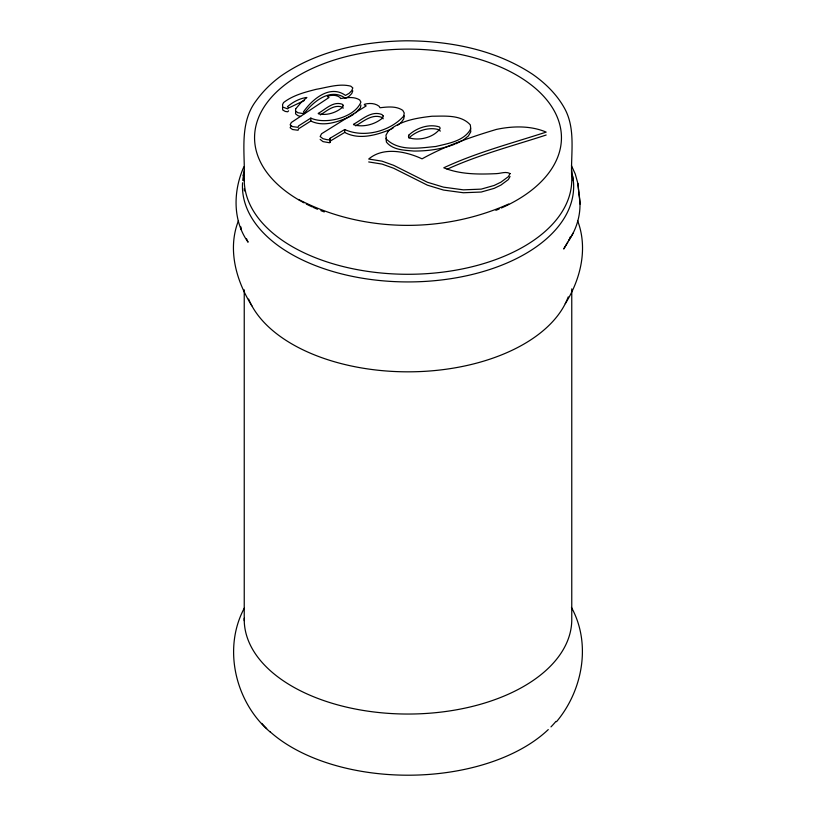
<?xml version="1.0" encoding="UTF-8"?>
<svg xmlns="http://www.w3.org/2000/svg" width="816" height="816" viewBox="0 0 816 816"><rect width="100%" height="100%" fill="white"/><g stroke="black" fill="none" stroke-linecap="round" stroke-linejoin="round"><path stroke-width="1.22" d="M240.832 227.001L240.679 229.367L240.628 226.879M579.054 194.361C581.971 210.171 578.003 226.756 569.068 240.016L570.496 236.558M295.678 111.772L295.535 113.822L297.86 115.637L300.686 116.494M404.236 115.882L403.706 119.003L401.217 122.41L397.79 125.174M360.917 105.019L360.458 107.671L355.613 112.914M243.066 175.675L244.433 169.861M352.818 90.841L351.727 93.575L349.177 96.196L345.494 98.328C330.398 87.241 313.109 101.653 304.031 113.74M243.862 166.821C233.223 190.577 232.417 220.351 248.084 242.199L246.514 238.762M238.486 220.657C227.215 249.186 236.171 280.775 251.848 305.786M244.321 608.114C222.482 648.649 235.518 702.484 269.974 731.819M290.935 126.184L290.149 127.755L292.505 129.509L298.064 130.254L298.493 128.857L310.814 121.013C323.32 127.184 337.967 121.992 349.819 116.627M565.274 303.654C580.706 279.256 588.203 248.186 577.514 220.483M510.041 176.48L508.388 179.551L500.891 185.099L494.18 188.353L481.216 192.035L463.376 192.749L443.547 190.067L427.411 185.171L393.71 168.269L382.051 164.077L368.699 161.945M567.763 242.199L563.703 249.002L573.26 232.978M556.492 721.732C582.553 690.703 591.508 643.926 571.445 607.43M408.938 137.935C416.599 130.703 429.42 126.429 439.589 129.938L440.201 131.203M330.123 138.23L329.623 139.873L327.032 139.689L322.993 138.71L320.158 136.517L321.545 133.763L366.19 105.917L364.262 104.805L364.599 104.224C369.475 102.969 375.044 103.081 379.154 106.315L379.981 107.743C387.518 106.916 396.137 105.805 402.747 110.344L404.236 112.975L403.706 116.096C389.966 131.509 363.814 138.22 344.709 129.52L330.123 138.23L330.327 142.025L329.623 142.78L322.993 141.617L320.158 139.424M288.629 110.813L287.681 111.792L285.212 111.415L282.703 109.956L282.55 107.498M310.814 118.106L298.493 125.95L298.064 127.347L292.505 126.602L290.149 124.848L291.332 122.482L329.032 97.492L327.42 96.625L327.706 96.125C331.724 94.931 336.396 94.748 339.905 97.379L340.598 98.552C346.851 97.624 354.042 96.319 359.693 99.95L360.917 102.112C354.664 117.677 325.584 124.868 310.814 118.106L310.814 121.013M320.362 114.923C326.818 110.986 333.938 104.162 342.149 107.09L343.21 108.212M350.798 116.045L353.726 114.271M330.123 141.137L344.709 132.427C358.846 140.097 376.003 135.313 389.977 129.611M355.684 125.868C363.487 121.349 372.239 113.495 381.888 117.422L383.163 118.81M289.323 107.671L304.358 100.501M391.129 129.142L393.067 128.051M455.756 143.871L463.264 140.097L468.394 135.956L470.791 131.753L470.424 128.765M447.097 169.228C478.931 154.673 512.978 145.85 546.169 135.017M508.745 203.99C442.986 233.509 362.814 232.876 298.595 199.461M454.583 144.269C441.609 149.216 427.666 151.123 413.824 151.042C404.42 150.185 392.894 150.144 386.437 142.117L385.948 138.128M571.445 165.638L575.239 173.961L577.891 183.518L580.084 204.092M571.588 169.952L573.546 182.794A165.556 95.584 0 0 1 407.918 281.928A165.556 95.584 0 0 1 242.566 182.774M577.891 183.518L578.911 193.188M571.761 288.884L571.761 618.365A163.771 94.554 0 0 1 407.918 714.041A163.771 94.554 0 0 1 244.239 618.273M344.709 129.52L344.709 132.427M330.327 139.118L330.327 142.025M244.239 180.846C245.422 154.316 238.609 123.991 255.969 100.99C262.854 91.341 271.361 83.008 280.928 76.021C317.302 50.765 362.426 41.504 406.082 40.8C450.055 40.892 495.506 49.705 532.634 74.307C545.261 83.12 556.532 94.156 564.152 107.63C576.524 129.244 570.292 155.081 571.761 178.622A163.771 94.554 0 0 1 407.918 274.288A163.771 94.554 0 0 1 244.239 178.531M244.239 289.833L244.239 620.599M244.423 190.924A163.771 94.554 0 0 1 244.27 188.608M568.211 296.902A163.771 94.554 0 0 1 409.928 371.821A163.771 94.554 0 0 1 248.635 299.074M555.92 721.405A163.985 94.676 0 0 1 550.973 726.893M548.27 729.575A163.985 94.676 0 0 1 270.065 731.728M266.679 728.566A163.985 94.676 0 0 1 261.793 723.404M242.76 180.428A165.556 95.584 0 0 1 244.249 172.268M572.557 175.858A165.556 95.584 0 0 1 573.25 180.53M300.788 201.073A153.449 88.587 0 0 1 303.45 72.859A153.449 88.587 0 0 1 525.167 80.498A153.449 88.587 0 0 1 501.401 207.988M499.208 208.947A153.449 88.587 0 0 1 495.873 210.324M324.258 211.936A153.449 88.587 0 0 1 320.851 210.62M317.495 209.243A153.449 88.587 0 0 1 313.13 207.325M312.059 206.836A153.449 88.587 0 0 1 306.296 204.041M304.062 202.868A153.449 88.587 0 0 1 301.869 201.685M295.678 108.865L295.535 110.915L297.86 112.73L303.419 113.628L304.429 112.588L303.379 112.006C312.151 99.307 329.98 84.14 345.494 95.421L349.177 93.289L351.727 90.668L352.818 87.934L350.788 86.17C339.415 83.232 327.512 87.414 316.261 89.301C304.847 92.208 293.056 95.227 283.57 102.561L282.55 104.591L282.703 107.049L287.681 108.885L288.629 107.906L287.467 106.672C292.74 102.112 299.921 98.226 306.857 97.481L300.88 102.745L295.678 108.865M383.163 115.903L382.724 117.871C375.136 124.471 363.436 127.571 353.695 124.787L353.512 124.256C362.131 119.728 371.321 110.303 381.888 114.515L383.163 115.903M343.21 105.305L342.822 106.978C336.498 112.7 326.767 115.831 318.393 113.812L318.24 113.373C325.513 109.375 333.02 101.011 342.149 104.183L343.21 105.305M408.938 135.028L408.479 136.568L409.091 137.822C419.291 141.097 434.255 137.425 440.201 128.296L439.589 127.031C429.42 123.522 416.599 127.796 408.938 135.028M510.041 173.573L508.388 176.644L500.891 182.192L494.18 185.446L481.216 189.128L463.376 189.842L443.547 187.16L427.411 182.264L393.71 165.362L382.051 161.17L368.699 159.038C383.357 146.533 405.97 151.378 422.066 158.845C445.342 145.829 470.893 137.057 496.393 129.418C512.632 125.95 530.706 125.501 546.169 132.11C511.805 143.279 476.585 152.459 443.761 167.8C460.346 174.563 478.737 174.43 496.363 173.645C500.8 173.512 505.9 171.156 510.041 173.573M388.355 131.019L385.948 135.221L386.437 139.21C399.085 151.674 419.71 147.982 435.785 146.492C448.157 143.432 464.182 141.188 470.791 128.846L470.302 124.868C460.897 114.485 444.812 116.188 432.062 116.219C416.823 117.973 400.248 120.513 388.355 131.019"/></g></svg>
